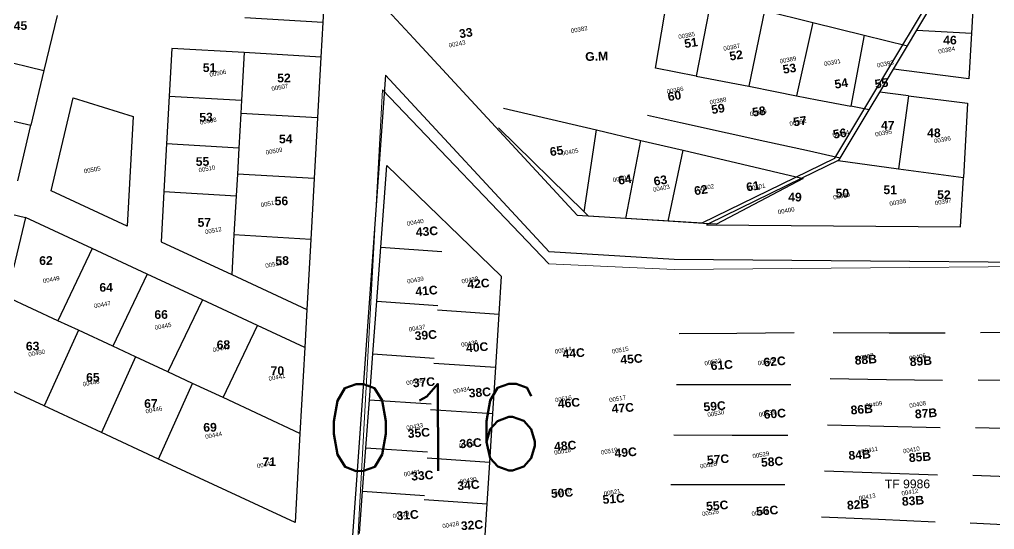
# Model space of a CAD drawing. Header units: metres. Extents: x 0 to 1324930, y 0 to 1631912.
# Drawn here: x 254000.7 to 254225.1, y 1630227.5 to 1630344.9 of the extents above; entities that cross this region are included whole.
import ezdxf
from ezdxf.enums import TextEntityAlignment as Align

# ---------------------------------------------------------------- set-up
doc = ezdxf.new("R2010")
doc.units = ezdxf.units.M
doc.header["$MEASUREMENT"] = 0
doc.linetypes.add('DGN Style 2', pattern=[29.229957, 17.537974, -11.691983])
for name, color, linetype in [('limites_parcelles', 7, 'Continuous'), ('limites_sections', 7, 'Continuous'), ('limites_tf', 7, 'Continuous'), ('numero_lot', 7, 'Continuous'), ('numero_parcelle', 7, 'Continuous')]:
    doc.layers.add(name, color=color, linetype=linetype)
doc.layers.add('Numero Titre Foncier', color=4, linetype='Continuous', lineweight=0)
doc.styles.add('Style-Arial', font='arial.ttf')
doc.styles.add('Style-txt', font='txt.shx')
doc.styles.add('style1', font='')
doc.styles.get('style1').set_extended_font_data('Times New Roman', bold=True)

msp = doc.modelspace()

# ---------------------------------------------------------------- linework, layer by layer
at = {"layer": 'limites_parcelles'}
for p, q in [((254207.24221, 1630342.46718), (254221.13562, 1630365.6429)), ((254221.13562, 1630365.6429), (254219.80136, 1630341.7602)), ((254071.24014, 1630357.229), (254070.51631, 1630344.24354)), ((254147.05162, 1630333.72866), (254150.21573, 1630352.44471)), ((254159.94108, 1630350.02995), (254156.42795, 1630331.89446)), ((254009.31785, 1630345.86089), (254006.32163, 1630333.20522)), ((254070.51631, 1630344.24354), (254052.53916, 1630345.29086)), ((254172.1339, 1630347.00272), (254168.51662, 1630329.52941)), ((254172.1339, 1630347.00272), (254183.31537, 1630344.22651)), ((254070.51631, 1630344.24354), (254070.0709, 1630336.25308)), ((254183.31537, 1630344.22651), (254179.55623, 1630327.37004)), ((254183.31537, 1630344.22651), (254195.11406, 1630341.29706)), ((254195.11406, 1630341.29706), (254192.03364, 1630324.92926)), ((254195.11406, 1630341.29706), (254205.06227, 1630338.83081)), ((254205.06227, 1630338.83081), (254207.24221, 1630342.46718)), ((254207.24221, 1630342.46718), (254219.80136, 1630341.7602)), ((254219.80136, 1630341.7602), (254219.21328, 1630331.2339)), ((254201.83071, 1630333.44022), (254205.06227, 1630338.83081)), ((253988.79789, 1630337.35557), (254006.32163, 1630333.20522)), ((254035.77536, 1630338.25076), (254035.16289, 1630327.26369)), ((254052.38366, 1630337.28334), (254035.77536, 1630338.25076)), ((254052.38366, 1630337.28334), (254051.77204, 1630326.31096)), ((254070.0709, 1630336.25308), (254052.38366, 1630337.28334)), ((254070.0709, 1630336.25308), (254069.29143, 1630322.2694)), ((254006.32163, 1630333.20522), (254003.32407, 1630320.55062)), ((254156.42795, 1630331.89446), (254147.05162, 1630333.72866)), ((254156.42795, 1630331.89446), (254156.42795, 1630331.89445)), ((254156.42795, 1630331.89445), (254165.70756, 1630330.07864)), ((254198.67774, 1630328.18071), (254201.83071, 1630333.44022)), ((254219.21328, 1630331.2339), (254201.83071, 1630333.44022)), ((254165.70756, 1630330.07864), (254168.51662, 1630329.52941)), ((254168.51662, 1630329.52941), (254174.59669, 1630328.33994)), ((254035.16289, 1630327.26369), (254034.55042, 1630316.27662)), ((254035.16289, 1630327.26369), (254051.77204, 1630326.31096)), ((254174.59669, 1630328.33994), (254179.55623, 1630327.37004)), ((254179.55623, 1630327.37004), (254184.26373, 1630326.4492)), ((254196.23576, 1630324.10723), (254198.67774, 1630328.18071)), ((254205.29298, 1630327.34126), (254198.67774, 1630328.18071)), ((254205.29298, 1630327.34126), (254202.9773, 1630310.56672)), ((254205.29298, 1630327.34126), (254218.89536, 1630325.61517)), ((254007.96304, 1630305.46598), (254013.03616, 1630326.88213)), ((254013.03616, 1630326.88213), (254026.87994, 1630322.57239)), ((254051.77204, 1630326.31096), (254051.60417, 1630323.2994)), ((254184.26373, 1630326.4492), (254192.03364, 1630324.92926)), ((254218.89536, 1630325.61517), (254217.93353, 1630308.54689)), ((253985.80002, 1630324.7013), (254003.32407, 1630320.55062)), ((254051.60417, 1630323.2994), (254051.15876, 1630315.30887)), ((254069.29143, 1630322.2694), (254051.60417, 1630323.2994)), ((254112.09515, 1630324.51581), (254133.49151, 1630319.4846)), ((254152.80973, 1630321.11485), (254145.20249, 1630322.79083)), ((254189.58129, 1630313.00686), (254196.23576, 1630324.10723)), ((254196.23576, 1630324.10723), (254192.03364, 1630324.92926)), ((254000.30352, 1630307.79899), (254003.32407, 1630320.55062)), ((254026.87994, 1630322.57239), (254025.47342, 1630297.34139)), ((254069.29143, 1630322.2694), (254068.51196, 1630308.28579)), ((254163.58263, 1630318.74142), (254152.80973, 1630321.11485)), ((254130.65092, 1630300.64996), (254110.96273, 1630319.93566)), ((254130.65092, 1630300.64996), (254133.49151, 1630319.4846)), ((254133.49151, 1630319.4846), (254143.72811, 1630317.07754)), ((254172.25994, 1630316.82969), (254163.58263, 1630318.74142)), ((254034.55042, 1630316.27662), (254033.93795, 1630305.28955)), ((254051.15876, 1630315.30887), (254034.55042, 1630316.27662)), ((254140.20854, 1630299.11031), (254143.72811, 1630317.07754)), ((254143.72811, 1630317.07754), (254153.40912, 1630314.80112)), ((254181.80259, 1630314.7273), (254172.25994, 1630316.82969)), ((254051.15876, 1630315.30887), (254050.82525, 1630309.32576)), ((254150.01669, 1630298.48832), (254153.40912, 1630314.80112)), ((254153.40912, 1630314.80112), (254180.77148, 1630308.36705)), ((254189.58129, 1630313.00686), (254181.80259, 1630314.7273)), ((254189.1234, 1630312.43768), (254180.77148, 1630308.36705)), ((254189.1234, 1630312.43768), (254189.28824, 1630312.51802)), ((254189.1234, 1630312.43768), (254202.9773, 1630310.56672)), ((254189.28824, 1630312.51802), (254189.58129, 1630313.00686)), ((254050.82525, 1630309.32576), (254050.54631, 1630304.3218)), ((254068.51196, 1630308.28579), (254050.82525, 1630309.32576)), ((254083.83252, 1630292.50668), (254085.22638, 1630311.27577)), ((254085.22638, 1630311.27577), (254111.52545, 1630285.81857)), ((254202.9773, 1630310.56672), (254202.97729, 1630310.5667)), ((254202.9773, 1630310.56672), (254217.93353, 1630308.54689)), ((254068.51196, 1630308.28579), (254067.73248, 1630294.30218)), ((254180.77148, 1630308.36705), (254159.29548, 1630297.8999)), ((254181.08343, 1630308.2937), (254161.12148, 1630297.7841)), ((254180.77148, 1630308.36705), (254181.08343, 1630308.2937)), ((254217.29268, 1630297.17452), (254217.93353, 1630308.54689)), ((254025.47342, 1630297.34139), (254007.96304, 1630305.46598)), ((254033.93795, 1630305.28955), (254033.2926, 1630293.71281)), ((254033.93795, 1630305.28955), (254050.54631, 1630304.3218)), ((253987.02513, 1630302.96463), (254002.09111, 1630299.30885)), ((254050.54631, 1630304.3218), (254050.04577, 1630295.34215)), ((254131.66993, 1630299.65179), (254130.65092, 1630300.64996)), ((254002.09111, 1630299.30885), (253999.29242, 1630287.77156)), ((254017.38362, 1630292.19356), (254002.09111, 1630299.30885)), ((254140.20854, 1630299.11031), (254131.66993, 1630299.65179)), ((254150.01669, 1630298.48832), (254140.20854, 1630299.11031)), ((254159.29548, 1630297.8999), (254150.01669, 1630298.48832)), ((254159.29548, 1630297.8999), (254158.79086, 1630297.65395)), ((254158.79086, 1630297.65395), (254217.29268, 1630297.17452)), ((254161.12148, 1630297.7841), (254159.29548, 1630297.8999)), ((254033.2926, 1630293.71281), (254049.53486, 1630286.17658)), ((254050.04577, 1630295.34215), (254049.53486, 1630286.17658)), ((254067.73248, 1630294.30218), (254050.04577, 1630295.34215)), ((254067.73248, 1630294.30218), (254066.83219, 1630278.15096)), ((254017.38362, 1630292.19356), (254009.49852, 1630275.58454)), ((254030.08221, 1630286.28517), (254017.38362, 1630292.19356)), ((254082.90849, 1630280.06401), (254083.83252, 1630292.50668)), ((254083.83252, 1630292.50668), (254097.88083, 1630291.53804)), ((254030.08221, 1630286.28517), (254022.17799, 1630269.6849)), ((254042.77188, 1630280.38093), (254030.08221, 1630286.28517)), ((254049.53486, 1630286.17658), (254066.83219, 1630278.15096)), ((254111.52545, 1630285.81857), (254110.97462, 1630277.07805)), ((254009.49852, 1630275.58454), (253997.67106, 1630281.08767)), ((254042.77188, 1630280.38093), (254034.85868, 1630263.7847)), ((254055.46154, 1630274.47669), (254042.77188, 1630280.38093)), ((254066.83219, 1630278.15096), (254066.34511, 1630269.41279)), ((254082.009, 1630267.95189), (254082.90849, 1630280.06401)), ((254082.90849, 1630280.06401), (254097.00259, 1630279.09131)), ((254096.92911, 1630278.04667), (254110.97462, 1630277.07805)), ((254110.97462, 1630277.07805), (254110.20504, 1630264.86648)), ((254014.25104, 1630273.37323), (254006.37549, 1630255.95428)), ((254014.25104, 1630273.37323), (254009.49852, 1630275.58454)), ((254022.17799, 1630269.6849), (254014.25104, 1630273.37323)), ((254047.53816, 1630257.88508), (254055.46154, 1630274.47669)), ((254066.34511, 1630269.41279), (254055.46154, 1630274.47669)), ((254152.53338, 1630272.60535), (254165.76225, 1630272.74007)), ((254165.76225, 1630272.74007), (254178.99211, 1630272.87523)), ((254187.94012, 1630272.86003), (254200.82834, 1630272.8217)), ((254200.82834, 1630272.8217), (254213.71656, 1630272.78336)), ((254221.90159, 1630272.86111), (254234.44417, 1630273.00398)), ((254027.37554, 1630267.26653), (254022.17799, 1630269.6849)), ((254066.34511, 1630269.41279), (254065.24333, 1630249.64708)), ((254027.37554, 1630267.26653), (254019.52716, 1630249.83494)), ((254034.85868, 1630263.7847), (254027.37554, 1630267.26653)), ((254081.22548, 1630257.40138), (254082.009, 1630267.95189)), ((254082.009, 1630267.95189), (254096.14773, 1630266.97611)), ((254096.06756, 1630265.84127), (254110.20504, 1630264.86648)), ((254110.20504, 1630264.86648), (254109.53215, 1630254.18912)), ((254034.85868, 1630263.7847), (254034.85865, 1630263.78465)), ((254040.50896, 1630261.15567), (254034.85868, 1630263.7847)), ((254187.27875, 1630262.23795), (254200.20976, 1630262.06492)), ((254006.37549, 1630255.95428), (253993.22178, 1630262.07457)), ((254032.67845, 1630243.71577), (254040.50896, 1630261.15567)), ((254047.53816, 1630257.88508), (254040.50896, 1630261.15567)), ((254151.88864, 1630260.89537), (254165.24934, 1630260.88517)), ((254165.24934, 1630260.88517), (254178.24886, 1630260.87525)), ((254200.20976, 1630262.06492), (254213.14079, 1630261.89189)), ((254233.9229, 1630261.82906), (254221.29501, 1630261.89704)), ((254065.24333, 1630249.64708), (254047.53816, 1630257.88508)), ((254019.52716, 1630249.83494), (254006.37549, 1630255.95428)), ((254080.40518, 1630246.35553), (254081.22548, 1630257.40138)), ((254081.22548, 1630257.40138), (254095.40312, 1630256.42338)), ((254095.31474, 1630255.1684), (254109.53215, 1630254.18912)), ((254109.53215, 1630254.18912), (254108.82449, 1630242.96002)), ((254186.61739, 1630251.61586), (254199.5912, 1630251.30864)), ((254199.5912, 1630251.30864), (254212.56504, 1630251.00142)), ((254233.40161, 1630250.65361), (254220.68818, 1630250.93191)), ((254032.67845, 1630243.71577), (254019.52716, 1630249.83494)), ((254065.24333, 1630249.64708), (254064.09781, 1630229.09666)), ((254151.24864, 1630249.27148), (254164.74639, 1630249.26086)), ((254164.74639, 1630249.26086), (254177.52877, 1630249.25078)), ((254079.65964, 1630236.31642), (254080.40518, 1630246.35553)), ((254080.40518, 1630246.35553), (254094.62346, 1630245.37484)), ((254064.09781, 1630229.09666), (254032.67845, 1630243.71577)), ((254108.82449, 1630242.96002), (254094.5227, 1630243.94657)), ((254108.82449, 1630242.96002), (254108.22544, 1630233.45435)), ((254185.95566, 1630240.99271), (254198.97262, 1630240.55186)), ((254198.97262, 1630240.55186), (254211.98962, 1630240.111)), ((254232.88034, 1630239.47864), (254220.08144, 1630239.96684)), ((254150.62194, 1630237.88795), (254164.25387, 1630237.8774)), ((254164.25387, 1630237.8774), (254176.82366, 1630237.86766)), ((254078.93995, 1630226.62535), (254079.65964, 1630236.31642)), ((254079.65964, 1630236.31642), (254093.91483, 1630235.33291)), ((254093.85231, 1630234.44551), (254108.22544, 1630233.45435)), ((254108.22544, 1630233.45435), (254107.61572, 1630223.77943)), ((254198.35405, 1630229.79529), (254185.2942, 1630230.37063)), ((254211.41394, 1630229.21953), (254198.35405, 1630229.79529)), ((254232.35908, 1630228.30369), (254219.47477, 1630229.00277))]:
    msp.add_line(p, q, dxfattribs=at)
at = {"layer": 'limites_tf', "color": 5, "linetype": 'Continuous', "lineweight": 30, "flags": 128}
msp.add_lwpolyline([(254129.05894, 1630299.87634), (254157.83299, 1630298.13493), (254188.31551, 1630312.98761), (254221.88282, 1630368.91967), (254208.69509, 1630423.50648), (254192.85354, 1630451.47248), (254091.99064, 1630476.36805), (254077.61634, 1630415.57833), (254077.49512, 1630355.63838), (254091.45502, 1630340.5419), (254129.05894, 1630299.87634)], close=True, dxfattribs=at)
at = {"layer": 'limites_tf', "color": 5, "linetype": 'Continuous', "lineweight": 30, "elevation": -1.032, "flags": 128}
msp.add_lwpolyline([(254122.5657, 1630291.43751), (254084.95875, 1630332.10029), (254076.30616, 1630212.19003), (254112.29483, 1630194.72311), (254149.36206, 1630179.6824), (254187.4695, 1630167.53804), (254226.56994, 1630159.0802), (254270.49731, 1630158.2554), (254277.8967, 1630288.61014), (254151.33974, 1630289.69611), (254122.5657, 1630291.43751)], close=True, dxfattribs=at)
at = {"layer": 'limites_tf', "color": 5, "linetype": 'Continuous', "lineweight": 0, "flags": 128}
msp.add_lwpolyline([(254122.53016, 1630288.65895), (254084.24721, 1630328.68593), (254077.60485, 1630208.64754), (254113.88112, 1630191.78603), (254151.19515, 1630177.36847), (254189.50071, 1630165.86428), (254228.73737, 1630158.06274), (254272.67239, 1630157.97403), (254277.88673, 1630288.43444), (254151.32934, 1630287.39987), (254122.53016, 1630288.65895)], close=True, dxfattribs=at)

# ---------------------------------------------------------------- texts
at = {"layer": 'limites_sections', "color": 3, "lineweight": 30, "style": 'Style-txt'}
msp.add_text('016', height=19.99992, rotation=0.13223, dxfattribs=at).set_placement((254096.15728, 1630251.02432), align=Align.MIDDLE_CENTER)
at = {"layer": 'Numero Titre Foncier', "color": 4, "linetype": 'Continuous', "lineweight": 0, "style": 'Style-Arial'}
msp.add_text('TF 9986', height=1.999992, rotation=0.13223, dxfattribs=at).set_placement((254205.06634, 1630238.01303), align=Align.MIDDLE_CENTER)
at = {"layer": 'numero_lot', "color": 7, "linetype": 'Continuous', "lineweight": 13, "char_height": 2, "attachment_point": 7, "line_spacing_factor": 0.72, "style": 'style1'}
for s, insert, rotation in [('\\fArial|b1|i0|c00|p39;45', (253999.3676, 1630342.46085), 0.7341508), ('\\fArial|b1|i0|c00|p39;33', (254102.03903, 1630340.55659), 9.0086714), ('\\fArial|b1|i0|c00|p39;51', (254153.85299, 1630338.29477), 9.0086714), ('\\fArial|b1|i0|c00|p39;G.M', (254130.91669, 1630335.33625), 1.7341496), ('\\fArial|b1|i0|c00|p39;52', (254164.24692, 1630335.41238), 9.0086714), ('\\fArial|b1|i0|c00|p39;51', (254042.88762, 1630332.79664), 0.7341508), ('\\fArial|b1|i0|c00|p39;53', (254176.52604, 1630332.36567), 9.0086714), ('\\fArial|b1|i0|c00|p39;52', (254060.01094, 1630330.40081), 0.7341508), ('\\fArial|b1|i0|c00|p39;54', (254188.43344, 1630328.93725), 9.0086714), ('\\fArial|b1|i0|c00|p39;55', (254197.69869, 1630328.98266), 9.0086714), ('\\fArial|b1|i0|c00|p39;60', (254150.0551, 1630326.07374), 9.0086714), ('\\fArial|b1|i0|c00|p39;59', (254160.07347, 1630323.10813), 9.0086714), ('\\fArial|b1|i0|c00|p39;53', (254042.08402, 1630321.37493), 0.7341508), ('\\fArial|b1|i0|c00|p39;58', (254169.49666, 1630322.50429), 9.0086714), ('\\fArial|b1|i0|c00|p39;57', (254178.93614, 1630320.25186), 9.0086714), ('\\fArial|b1|i0|c00|p39;54', (254060.4277, 1630316.38049), 0.7341508), ('\\fArial|b1|i0|c00|p39;56', (254188.10126, 1630317.42909), 9.0086714), ('\\fArial|b1|i0|c00|p39;65', (254122.91273, 1630313.39676), 9.0086714), ('\\fArial|b1|i0|c00|p39;55', (254041.26618, 1630311.17613), 0.7341508), ('\\fArial|b1|i0|c00|p39;64', (254138.62674, 1630306.81307), 9.0086714), ('\\fArial|b1|i0|c00|p39;63', (254146.81623, 1630306.6168), 9.0086714), ('\\fArial|b1|i0|c00|p39;61', (254168.11909, 1630305.27955), 9.0086714), ('\\fArial|b1|i0|c00|p39;62', (254156.12297, 1630304.41554), 9.0086714), ('\\fArial|b1|i0|c00|p39;56', (254059.42523, 1630302.10387), 0.7341508), ('\\fArial|b1|i0|c00|p39;57', (254041.68204, 1630297.1548), 0.7341508), ('\\fArial|b1|i0|c00|p39;43C', (254091.97782, 1630294.91682), 4.4067778), ('\\fArial|b1|i0|c00|p39;62', (254005.23509, 1630288.38131), 0.7341508), ('\\fArial|b1|i0|c00|p39;58', (254059.60013, 1630288.36459), 0.7341508), ('\\fArial|b1|i0|c00|p39;42C', (254103.83836, 1630282.91267), 4.4067778), ('\\fArial|b1|i0|c00|p39;64', (254019.0837, 1630282.21075), 0.7341508), ('\\fArial|b1|i0|c00|p39;41C', (254091.88929, 1630281.27535), 4.4067778), ('\\fArial|b1|i0|c00|p39;66', (254031.747, 1630275.95396), 0.7341508), ('\\fArial|b1|i0|c00|p39;39C', (254091.71603, 1630271.04439), 4.4067778), ('\\fArial|b1|i0|c00|p39;63', (254002.16395, 1630268.68062), 0.7341508), ('\\fArial|b1|i0|c00|p39;68', (254046.07864, 1630269.00621), 0.7341508), ('\\fArial|b1|i0|c00|p39;40C', (254103.53523, 1630268.26411), 4.4067778), ('\\fArial|b1|i0|c00|p39;44C', (254125.74969, 1630266.8908), 4.4067778), ('\\fArial|b1|i0|c00|p39;45C', (254139.04938, 1630265.55098), 4.4067778), ('\\fArial|b1|i0|c00|p39;62C', (254171.99133, 1630264.99204), 4.4067778), ('\\fArial|b1|i0|c00|p39;88B', (254192.98418, 1630265.41226), 4.4067778), ('\\fArial|b1|i0|c00|p39;89B', (254205.66181, 1630265.06329), 4.4067778), ('\\fArial|b1|i0|c00|p39;70', (254058.50066, 1630263.03147), 0.7341508), ('\\fArial|b1|i0|c00|p39;61C', (254159.82956, 1630264.15295), 4.4067778), ('\\fArial|b1|i0|c00|p39;65', (254016.02657, 1630261.48875), 0.7341508), ('\\fArial|b1|i0|c00|p39;37C', (254091.27668, 1630260.19997), 4.4067778), ('\\fArial|b1|i0|c00|p39;38C', (254104.15539, 1630257.84573), 4.4067778), ('\\fArial|b1|i0|c00|p39;46C', (254124.66575, 1630255.43806), 4.4067778), ('\\fArial|b1|i0|c00|p39;67', (254029.39696, 1630255.47914), 0.7341508), ('\\fArial|b1|i0|c00|p39;47C', (254137.05822, 1630254.27523), 4.4067778), ('\\fArial|b1|i0|c00|p39;59C', (254158.18791, 1630254.69086), 4.4067778), ('\\fArial|b1|i0|c00|p39;86B', (254192.05574, 1630253.96161), 4.4067778), ('\\fArial|b1|i0|c00|p39;87B', (254206.8483, 1630253.04704), 4.4067778), ('\\fArial|b1|i0|c00|p39;60C', (254172.03822, 1630252.95622), 4.4067778), ('\\fArial|b1|i0|c00|p39;69', (254042.99866, 1630249.99574), 0.7341508), ('\\fArial|b1|i0|c00|p39;35C', (254090.11314, 1630248.54089), 4.4067778), ('\\fArial|b1|i0|c00|p39;36C', (254102.02938, 1630246.17059), 4.4067778), ('\\fArial|b1|i0|c00|p39;48C', (254123.81104, 1630245.58661), 4.4067778), ('\\fArial|b1|i0|c00|p39;49C', (254137.71398, 1630244.05789), 4.4067778), ('\\fArial|b1|i0|c00|p39;57C', (254158.97785, 1630242.46594), 4.4067778), ('\\fArial|b1|i0|c00|p39;58C', (254171.42136, 1630241.90857), 4.4067778), ('\\fArial|b1|i0|c00|p39;84B', (254191.57016, 1630243.51399), 4.4067778), ('\\fArial|b1|i0|c00|p39;85B', (254205.45329, 1630242.98802), 4.4067778), ('\\fArial|b1|i0|c00|p39;71', (254056.63291, 1630242.0876), 0.7341508), ('\\fArial|b1|i0|c00|p39;33C', (254090.9096, 1630238.72601), 4.4067778), ('\\fArial|b1|i0|c00|p39;34C', (254101.52697, 1630236.52496), 4.4067778), ('\\fArial|b1|i0|c00|p39;50C', (254123.07642, 1630234.73931), 4.4067778), ('\\fArial|b1|i0|c00|p39;51C', (254134.96027, 1630233.37022), 4.4067778), ('\\fArial|b1|i0|c00|p39;83B', (254203.84965, 1630232.92587), 4.4067778), ('\\fArial|b1|i0|c00|p39;55C', (254158.79628, 1630231.82843), 4.4067778), ('\\fArial|b1|i0|c00|p39;56C', (254170.28823, 1630230.65371), 4.4067778), ('\\fArial|b1|i0|c00|p39;82B', (254191.21404, 1630232.05065), 4.4067778), ('\\fArial|b1|i0|c00|p39;31C', (254087.52739, 1630229.63465), 4.4067778), ('\\fArial|b1|i0|c00|p39;32C', (254102.35772, 1630227.31618), 4.4067778)]:
    msp.add_mtext(s, dxfattribs=dict(at, insert=insert, rotation=rotation))
at = {"layer": 'numero_lot', "color": 7, "linetype": 'DGN Style 2', "lineweight": 13, "char_height": 2, "attachment_point": 7, "rotation": 359.8184294, "line_spacing_factor": 0.72, "style": 'style1'}
for s, insert in [('\\fArial|b1|i0|c00|p39;46', (254213.2822, 1630339.14921)), ('\\fArial|b1|i0|c00|p39;47', (254198.97166, 1630319.57776)), ('\\fArial|b1|i0|c00|p39;48', (254209.58525, 1630317.79743)), ('\\fArial|b1|i0|c00|p39;49', (254177.61266, 1630303.00483)), ('\\fArial|b1|i0|c00|p39;50', (254188.50281, 1630303.91069)), ('\\fArial|b1|i0|c00|p39;51', (254199.52743, 1630304.68207)), ('\\fArial|b1|i0|c00|p39;52', (254211.89019, 1630303.56847))]:
    msp.add_mtext(s, dxfattribs=dict(at, insert=insert))
at = {"layer": 'numero_parcelle', "color": 5, "lineweight": 0, "style": 'Style-Arial'}
for s, rotation, p in [('00382', 10.73413, (254127.50591, 1630342.75971)), ('00385', 10.73413, (254152.23397, 1630341.38368)), ('00243', 10.73413, (254099.38046, 1630339.43972)), ('00387', 10.73413, (254162.60172, 1630338.68479)), ('00384', 10.73413, (254212.06177, 1630338.02581)), ('00389', 10.73413, (254175.5555, 1630335.7728)), ('00391', 10.73413, (254185.77344, 1630335.16501)), ('00393', 10.73413, (254197.95613, 1630334.82864)), ('00506', 10.73413, (254044.34176, 1630332.70019)), ('00507', 10.73413, (254058.5917, 1630329.43545)), ('00386', 10.73413, (254149.566, 1630328.79135)), ('00388', 10.73413, (254159.43863, 1630326.33235)), ('00390', 10.73413, (254168.69944, 1630323.61928)), ('00508', 10.73413, (254042.1149, 1630321.68327)), ('00392', 10.73413, (254177.83094, 1630321.39702)), ('00394', 10.73413, (254187.70514, 1630318.81493)), ('00395', 10.73413, (254197.54464, 1630318.94101)), ('00396', 10.73413, (254211.09604, 1630317.39098)), ('00509', 10.73413, (254057.27273, 1630314.76737)), ('00405', 10.73413, (254125.39148, 1630314.56912)), ('00505', 10.73413, (254015.41669, 1630310.46052)), ('00510', 10.73413, (254041.82521, 1630310.69118)), ('00404', 10.73413, (254137.15633, 1630308.4408)), ('00402', 10.73413, (254156.61931, 1630306.35093)), ('00401', 10.73413, (254168.42671, 1630306.50223)), ('00403', 10.73413, (254146.41083, 1630306.22012)), ('00399', 10.73413, (254187.88969, 1630304.41235)), ('00511', 10.73413, (254056.13588, 1630302.68713)), ('00398', 10.73413, (254200.82454, 1630302.97755)), ('00397', 10.73413, (254211.27901, 1630303.11151)), ('00400', 10.73413, (254175.13935, 1630301.04788)), ('00440', 10.13223, (254089.77492, 1630298.3968)), ('00512', 10.73413, (254043.29882, 1630296.4898)), ('00513', 10.73413, (254057.17626, 1630288.69566)), ('00449', 10.73413, (254005.98392, 1630285.19257)), ('00439', 10.13223, (254089.80559, 1630285.10634)), ('00438', 10.13223, (254102.34697, 1630285.13528)), ('00447', 10.73413, (254017.74404, 1630279.43354)), ('00445', 10.73413, (254031.70858, 1630274.44148)), ('00437', 10.13223, (254090.20002, 1630274.03181)), ('00436', 10.13223, (254102.25781, 1630270.49088)), ('00450', 10.73413, (254002.6332, 1630268.28232)), ('00443', 10.73413, (254045.05973, 1630269.31844)), ('00514', 10.13223, (254123.82657, 1630268.95625)), ('00515', 10.13223, (254136.95198, 1630268.98654)), ('00532', 10.13223, (254158.26034, 1630266.2361)), ('00533', 10.13223, (254170.52507, 1630266.2644)), ('00407', 10.13223, (254193.32874, 1630267.4015)), ('00406', 10.13223, (254205.3783, 1630267.42931)), ('00441', 10.73413, (254057.93783, 1630262.7119)), ('00435', 10.13223, (254089.61364, 1630261.7244)), ('00448', 10.73413, (254015.14547, 1630261.42486)), ('00434', 10.13223, (254100.4382, 1630259.78042)), ('00516', 10.13223, (254123.85241, 1630257.75781)), ('00517', 10.13223, (254136.33231, 1630257.78661)), ('00446', 10.73413, (254029.61776, 1630255.20811)), ('00409', 10.13223, (254195.32129, 1630256.45372)), ('00408', 10.13223, (254205.40358, 1630256.47699)), ('00530', 10.13223, (254158.93319, 1630254.39308)), ('00531', 10.13223, (254170.76758, 1630254.42039)), ('00433', 10.13223, (254089.6375, 1630251.38738)), ('00444', 10.73413, (254043.34736, 1630249.3512)), ('00432', 10.13223, (254101.69671, 1630247.23116)), ('00411', 10.13223, (254194.3618, 1630245.99136)), ('00410', 10.13223, (254203.95226, 1630246.0135)), ('00518', 10.13223, (254123.66507, 1630245.69745)), ('00519', 10.13223, (254134.42361, 1630245.72228)), ('00529', 10.13223, (254169.31294, 1630244.87783)), ('00442', 10.73413, (254055.24309, 1630242.60896)), ('00528', 10.13223, (254157.23916, 1630242.5446)), ('00431', 10.13223, (254089.04743, 1630240.67976)), ('00430', 10.13223, (254101.96165, 1630238.98672)), ('00520', 10.13223, (254123.68694, 1630236.22185)), ('00521', 10.13223, (254135.09099, 1630236.24817)), ('00413', 10.13223, (254193.77192, 1630235.20009)), ('00412', 10.13223, (254203.60583, 1630236.29092)), ('00429', 10.13223, (254086.48754, 1630231.07514)), ('00526', 10.13223, (254157.69485, 1630231.56251)), ('00527', 10.13223, (254169.09889, 1630231.58882)), ('00428', 10.13223, (254097.92772, 1630228.76339))]:
    msp.add_text(s, height=1, rotation=rotation, dxfattribs=at).set_placement(p, align=Align.TOP_LEFT)

doc.saveas('drawing.dxf')
